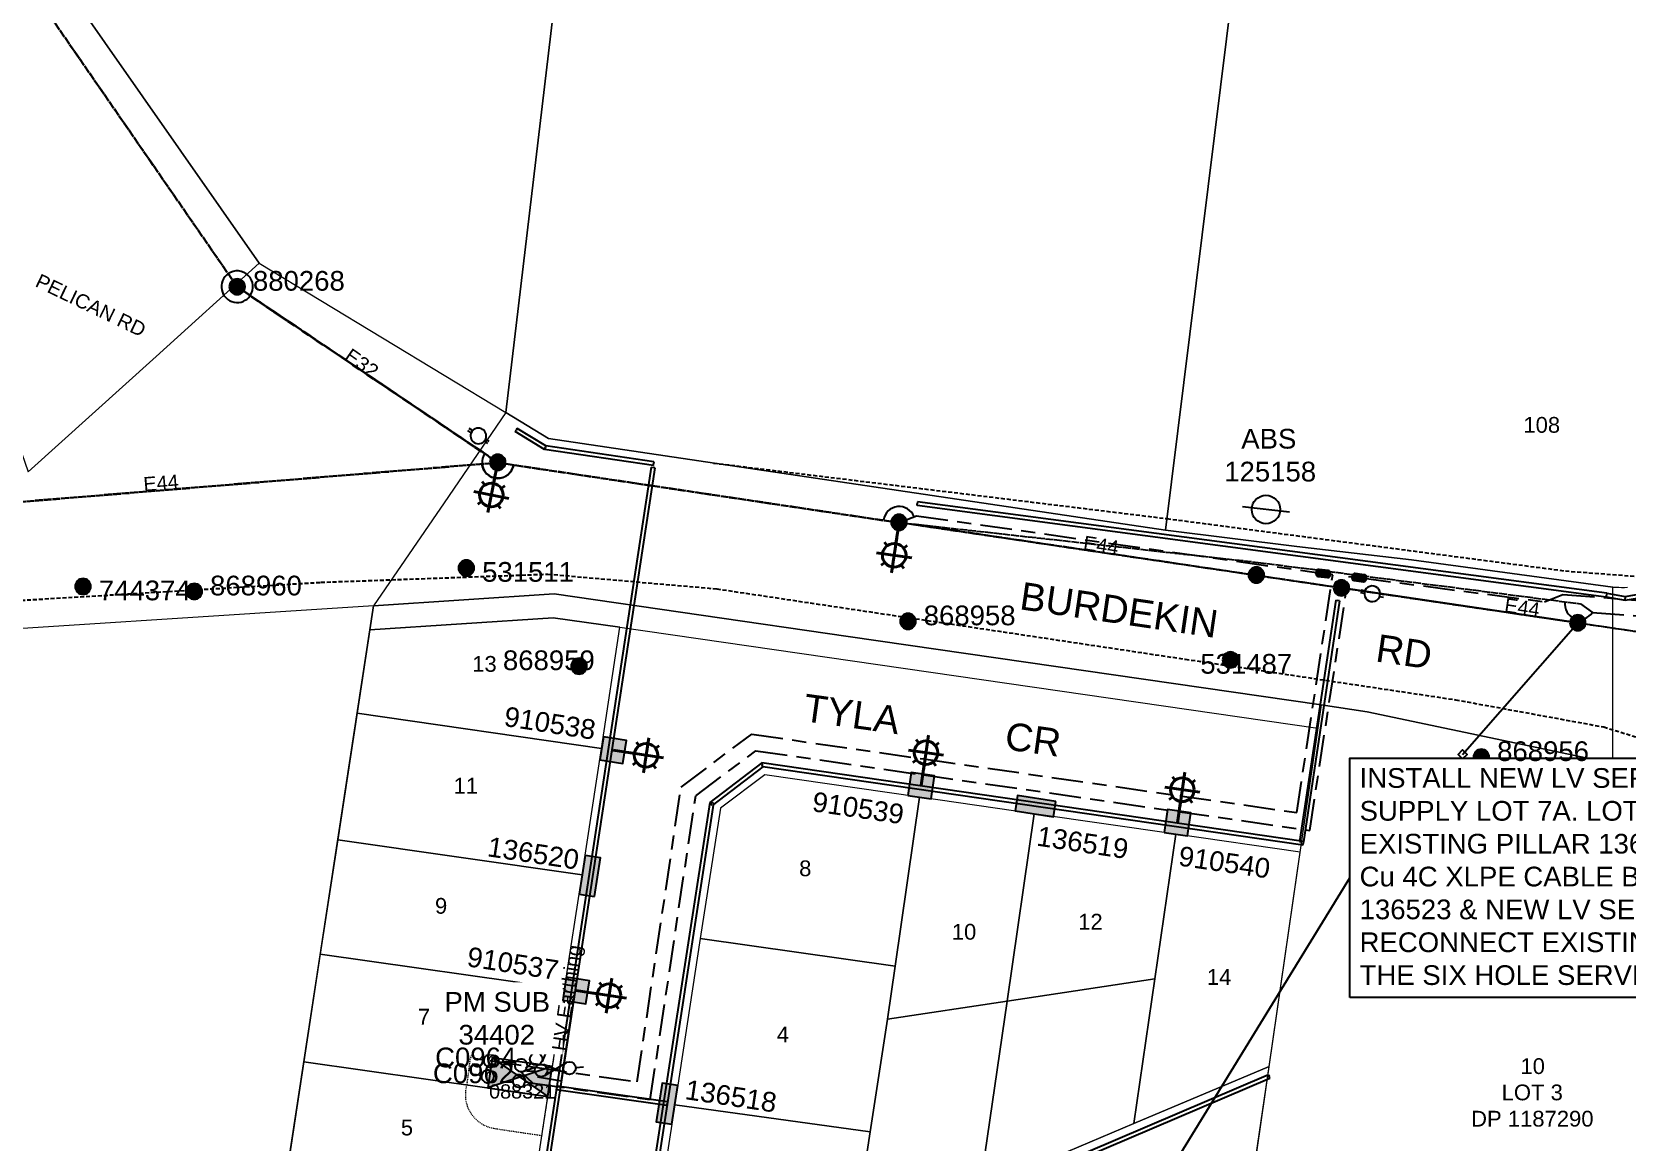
# Model space of a CAD drawing. Header units: metres. Extents: x 302094 to 304730, y 6265242 to 6268907.
# Drawn here: x 303499 to 303701.4, y 6267772.1 to 6267912.9 of the extents above; entities that cross this region are included whole.
import ezdxf
from ezdxf.enums import TextEntityAlignment as Align

# ---------------------------------------------------------------- set-up
doc = ezdxf.new("R2010")
doc.units = ezdxf.units.M
for name, pattern in [('Cable Exist OH', [1, 1, 0]), ('Cable Exist UG', [8.2, 4, -1.2, 1.8, -1.2]), ('DASHED', [0.75, 0.5, -0.25]), ('HIDDEN', [0.375, 0.25, -0.125]), ('HIDDEN2', [0.1875, 0.125, -0.0625])]:
    doc.linetypes.add(name, pattern=pattern)
doc.layers.get('0').update_dxf_attribs({"color": 6})
for name, color, linetype in [('_User Miscellaneous1', 7, 'Continuous'), ('_User Miscellaneous11', 7, 'Continuous'), ('_User Miscellaneous12', 7, 'Continuous'), ('_User_HV_Exist', 7, 'Continuous'), ('_User_SL_Exist', 7, 'Continuous'), ('Equip_HV_EXT', 7, 'Continuous'), ('Equip_LV_EXT', 7, 'Continuous'), ('Equip_SP_HV_EXT', 7, 'Continuous'), ('Equip_SP_LV_EXT', 7, 'Continuous'), ('Equip_SP_LV_MOD', 3, 'Continuous'), ('Equip_SP_SL_EXT', 7, 'Continuous'), ('Mains_HV_EXT', 1, 'Continuous'), ('Mains_LV_EXT', 5, 'Continuous'), ('Mains_SL_EXT', 3, 'Continuous'), ('Services_SP_EXT', 7, 'Continuous'), ('Sub_SP_EXT', 7, 'Continuous'), ('SupportsOH_SP_TR_HV_LV_SL_EXT', 7, 'Continuous'), ('SupportsOH_SP_TR_HV_LV_SL_MOD', 3, 'Continuous')]:
    doc.layers.add(name, color=color, linetype=linetype)
for name, color, linetype, lineweight in [('Cadastre Land Parcels_SP_EXT', 7, 'Continuous', 5), ('Cadastre Other Property_SP_EXT', 9, 'HIDDEN', 5), ('Cadastre Roads_SP_EXT', 9, 'Continuous', 5)]:
    doc.layers.add(name, color=color, linetype=linetype, lineweight=lineweight)
doc.layers.add('UNKNOWN_FEATURES', color=1, linetype='DASHED', plot=False)
doc.styles.add('COLUMN_LABEL', font='arial.ttf')
doc.styles.add('HVSW_LABEL', font='arial.ttf')
doc.styles.add('iecARIAL', font='arial.ttf', dxfattribs={"height": 2})
doc.styles.add('iecISOCP', font='isocp.shx')
doc.styles.add('POLE_LABEL', font='arial.ttf')
doc.styles.get("Standard").update_dxf_attribs({"font": 'arial.ttf'})
doc.styles.add('SWITCH_LABEL', font='arial.ttf', dxfattribs={"height": 2.5})
doc.linetypes.add('Cable 1', pattern='A,7,-3,["//",Standard,S=1.5,R=0,X=-2.1,Y=-0.7],-0.001', length=10.001)
doc.linetypes.add('Cable E UG', pattern='A,6,-0.5,["E",Standard,S=1.7,R=0,X=0.5,Y=-1],-2.9', length=9.4)
doc.dimstyles.new('Leader', dxfattribs={"dimtxt": 2.5, "dimasz": 2.5, "dimexe": 1.25, "dimexo": 0, "dimgap": -1.5, "dimtad": 0, "dimtih": 1, "dimtoh": 1, "dimdec": 1, "dimtxsty": 'iecISOCP', "dimcen": 2.5, "dimadec": 0, "dimazin": 0, "dimtfac": 1, "dimtdec": 1, "dimtmove": 0, "dimatfit": 3, "dimfxl": 1, "dimtolj": 1, "dimarcsym": 0})

# ---------------------------------------------------------------- blocks, each defined once
blk = doc.blocks.new('SUB_PADMOUNT_EXT')
for points in [[(0, 0), (-3.84, 1.92), (-3.84, -1.92)], [(0, 0), (3.84, 1.92), (3.84, -1.92)]]:
    blk.add_hatch(color=256).paths.add_polyline_path(points)
for p, q in [((3.84, 1.92), (-3.84, -1.92)), ((-3.84, 1.92), (3.84, -1.92))]:
    blk.add_line(p, q)
blk.add_lwpolyline([(-3.84, -1.92), (3.84, -1.92), (3.84, 1.92), (-3.84, 1.92)], close=True)
for tag, height, flags, p in [('ASSET_NUM', 3.5, 8, (2, 2)), ('STREET_CODE', 0.2, 9, (1.5, 0)), ('CONSTRUCTED_VOLTAGE', 0.2, 9, (1.5, -0.2)), ('OPERATING_VOLTAGE', 0.2, 9, (1.5, -0.6)), ('ORIENTATION', 0.2, 9, (1.5, -0.8)), ('OWNED_BY', 0.2, 9, (1.5, -1)), ('OPERATED_BY', 0.2, 9, (1.5, -1.2)), ('SECONDARY_VOLTAGE', 0.2, 9, (1.5, -1.6)), ('STATE', 0.2, 9, (1.5, -1.8)), ('NO_PHASES', 0.2, 9, (1.5, -0.4)), ('MAINTAINED_BY', 0.2, 9, (1.5, -1.4)), ('PARENT', 0.2, 9, (1.5, -2)), ('SUBSTATION_TYPE', 0.2, 9, (1.5, -2.2)), ('STREETNAME', 0.2, 9, (1.5, -3)), ('SUBURB', 0.2, 9, (1.5, -3.2)), ('Z', 0.2, 1, (1.5, -3.6)), ('USAGE', 0.2, 9, (1.5, -2.4)), ('LEGEND', 0.2, 9, (1.5, -2.6)), ('LOCATION', 0.2, 9, (1.5, -2.8)), ('NOTES', 0.2, 9, (1.5, -3.4))]:
    blk.add_attdef(tag, text='', height=height, dxfattribs=dict(flags=flags)).set_placement(p, align=Align.MIDDLE_LEFT)
blk = doc.blocks.new('*U70')
for p, q in [((1.48, 4.92), (1.64, 5.39)), ((1.79, 4.82), (1.95, 5.29)), ((0.85, 3.06), (0.7, 2.59)), ((1.17, 2.95), (1.01, 2.48))]:
    blk.add_line(p, q)
blk.add_lwpolyline([(1.01, 2.99, 1), (1.64, 4.88, 1)], format="xyb", close=True)
at = {"flags": 9}
for tag, p in [('ACTUAL_STATUS', (0, 0)), ('CONSTRUCTED_VOLTAGE', (0, -0.2)), ('OPERATING_VOLTAGE', (0, -0.6)), ('ORIENTATION', (0, -0.8)), ('OWNED_BY', (0, -1)), ('STATE', (0, -1.2)), ('SWITCH_TYPE', (0, -1.4)), ('NO_PHASES', (0, -0.4)), ('USAGE', (0, -1.6)), ('LEGEND', (0, -1.8)), ('NOTES', (0, -2))]:
    blk.add_attdef(tag, text='', height=0.2, dxfattribs=at).set_placement(p, align=Align.MIDDLE_LEFT)
at = {"flags": 1}
blk.add_attdef('Z', (0, 0), '', height=0.2, dxfattribs=at)
blk = doc.blocks.new('LV_OH_LINKS_OPEN_EXT')
for p, q in [((-0.17, 4.97), (-0.17, 5.46)), ((0.17, 4.97), (0.17, 5.46)), ((-0.17, 3), (-0.17, 2.5)), ((0.17, 3), (0.17, 2.5))]:
    blk.add_line(p, q)
blk.add_lwpolyline([(0, 2.99, 1), (0, 4.98, 1)], format="xyb", close=True)
at = {"flags": 9}
for tag, p in [('ACTUAL_STATUS', (0, 0)), ('CONSTRUCTED_VOLTAGE', (0, -0.2)), ('OPERATING_VOLTAGE', (0, -0.6)), ('ORIENTATION', (0, -0.8)), ('OWNED_BY', (0, -1)), ('STATE', (0, -1.2)), ('SWITCH_TYPE', (0, -1.4)), ('NO_PHASES', (0, -0.4)), ('USAGE', (0, -1.6)), ('LEGEND', (0, -1.8)), ('NOTES', (0, -2))]:
    blk.add_attdef(tag, text='', height=0.2, dxfattribs=at).set_placement(p, align=Align.MIDDLE_LEFT)
at = {"flags": 1}
blk.add_attdef('Z', (0, 0), '', height=0.2, dxfattribs=at)
blk = doc.blocks.new('SL_LANTERN_EXT')
at = {"lineweight": 40}
for p, q in [((0, 1.97), (0, 6.47)), ((-2.25, 4.22), (2.25, 4.22)), ((-1.46, 5.68), (-1.06, 5.28)), ((1.46, 5.68), (1.06, 5.28)), ((-1.46, 2.76), (-1.06, 3.16)), ((0, 0), (0, 2.72)), ((1.46, 2.76), (1.06, 3.16))]:
    blk.add_line(p, q, dxfattribs=at)
blk.add_circle((0, 4.22), 1.5, dxfattribs=at)
at = {"style": 'iecARIAL', "flags": 8}
blk.add_attdef('ASSET_NUM', (1.5, 1.5), '', height=2.5, dxfattribs=at)
for tag, p, height, flags in [('OPERATING_VOLTAGE', (0.98, -1.65), 0.2, 9), ('ORIENTATION', (0.98, -1.85), 0.2, 9), ('OWNED_BY', (0.98, -2.05), 0.2, 9), ('CONSTRUCTED_VOLTAGE', (0.98, -0.65), 0.2, 9), ('CONTROL_TYPE', (0.98, -0.85), 0.2, 9), ('LANTERN_PURPOSE', (0.98, -1.05), 0.2, 9), ('LANTERN_TYPE', (0.98, -1.25), 0.2, 9), ('NO_PHASES', (0.98, -1.45), 0.2, 9), ('LNUMBER', (2.18, -3.25), 2.5, 8), ('STATE', (0.98, -2.25), 0.2, 9), ('USAGE', (0.98, -2.45), 0.2, 9), ('CEXIST', (0.98, -2.65), 0.2, 9), ('CNEW', (0.98, -2.85), 0.2, 9), ('CNUMBER', (0.98, -3.05), 0.2, 9), ('CREMOVE', (0.98, -3.25), 0.2, 9), ('CREPLACE', (0.98, -3.45), 0.2, 9), ('LKINGHEIGHT', (0.98, -3.65), 0.2, 9), ('LBRACKET', (0.98, -3.85), 0.2, 9), ('LBRACKETVOCAB', (0.98, -4.05), 0.2, 9), ('LCATEGORY', (0.98, -4.25), 0.2, 9), ('LCHARGE1', (0.98, -4.45), 0.2, 9), ('LCHARGE1PERCENT', (0.98, -4.65), 0.2, 9), ('LCHARGE2', (0.98, -4.85), 0.2, 9), ('LCHARGE2PERCENT', (0.98, -5.05), 0.2, 9), ('LCHARGE3', (0.98, -5.25), 0.2, 9), ('LCHARGE3PERCENT', (0.98, -5.45), 0.2, 9), ('LEXIST', (0.98, -5.65), 0.2, 9), ('LLAMP', (0.98, -5.85), 0.2, 9), ('LLAMPVOCAB', (0.98, -6.05), 0.2, 9), ('LMAST', (0.98, -6.25), 0.2, 9), ('LMASTVOCAB', (0.98, -6.45), 0.2, 9), ('LNEW', (0.98, -6.65), 0.2, 9), ('LANTNUMBER', (0.98, -6.85), 0.2, 9), ('LOUTREACH', (0.98, -7.25), 0.2, 9), ('LOUTREACHVOCAB', (0.98, -7.45), 0.2, 9), ('LRATECODE', (0.98, -7.65), 0.2, 9), ('LREMOVE', (0.98, -7.85), 0.2, 9), ('LREPLACE', (0.98, -8.05), 0.2, 9), ('LTYPE', (0.98, -8.25), 0.2, 9), ('STREETNAME', (0.98, -9.25), 0.2, 9), ('SUBURB', (0.98, -9.45), 0.2, 1), ('LTYPEVOCAB', (0.98, -8.45), 0.2, 9), ('LEGEND', (0.98, -8.65), 0.2, 9), ('LOCATION', (0.98, -8.85), 0.2, 9), ('NOTES', (0.98, -9.05), 0.2, 9)]:
    blk.add_attdef(tag, p, '', height=height, dxfattribs=dict(flags=flags))
blk = doc.blocks.new('CCP_EXT')
at = {"flags": 9}
for tag, p in [('STATE', (0, -1.8)), ('NOTES', (0, -2))]:
    blk.add_attdef(tag, text='', height=0.2, dxfattribs=at).set_placement(p, align=Align.MIDDLE_LEFT)
blk.add_wipeout([(0, 0.57), (0.57, 0), (0, -0.57), (-0.57, 0)])
blk.add_lwpolyline([(-0.57, 0), (0, 0.57), (0.57, 0), (0, -0.57), (-0.57, 0)])
at = {"flags": 1}
blk.add_attdef('Z', (0, 0), '', height=0.2, dxfattribs=at)
at = {"flags": 9}
for tag, p in [('CCP_TYPE', (0, 0)), ('CONSTRUCTED_VOLTAGE', (0, -0.2)), ('OPERATING_VOLTAGE', (0, -0.6)), ('ORIENTATION', (0, -0.8)), ('OWNED_BY', (0, -1)), ('NO_PHASES', (0, -0.4)), ('USAGE', (0, -1.2)), ('LEGEND', (0, -1.4)), ('LIFE_SUPPORT', (0, -1.6))]:
    blk.add_attdef(tag, text='', height=0.2, dxfattribs=at).set_placement(p, align=Align.MIDDLE_LEFT)
blk = doc.blocks.new('POLE_EXT')
blk.add_hatch(color=256).paths.add_polyline_path([(-1, 0, 1), (1, 0, 1)])
blk.add_lwpolyline([(-1, 0, 1), (1, 0, 1)], format="xyb", close=True)
for tag, height, flags, p in [('pNumber', 2.5, 8, (-17.84, 2.07)), ('OWNED_BY', 0.2, 9, (1.35, -0.4)), ('SPECIAL_USE', 0.2, 9, (1.35, -0.8)), ('STATE', 0.2, 9, (1.35, -1)), ('cLV', 0.2, 9, (1.35, -1.4)), ('hDepth', 0.2, 9, (1.35, -1.6)), ('hDia', 0.2, 9, (1.35, -1.8)), ('cHV', 0.2, 9, (1.35, -2)), ('PARENT', 0.2, 9, (1.35, -0.6)), ('USAGE', 0.2, 9, (1.35, -1.2)), ('cLinedev', 0.2, 9, (1.35, -3.4)), ('pExisting', 0.2, 9, (1.35, -3.8)), ('LBRACKET', 0.2, 9, (1.35, -2.2)), ('LExisting', 0.2, 9, (1.35, -2.4)), ('LANTNUMBER', 0.2, 9, (1.35, -2.6)), ('LOther', 0.2, 9, (1.35, -2.8)), ('LRemove', 0.2, 9, (1.35, -3)), ('LEGEND', 0.2, 9, (1.35, -3.2)), ('LOCATION', 0.2, 9, (1.35, -3.6)), ('PFNUMBER', 0.2, 9, (1.35, -4)), ('pFooting', 0.2, 9, (1.35, -4.4)), ('pNew', 0.2, 9, (1.35, -4.6)), ('pRelocate', 0.2, 9, (1.35, -5)), ('pRemove', 0.2, 9, (1.35, -5.2)), ('pReplace', 0.2, 9, (1.35, -5.4)), ('pStay', 0.2, 9, (1.35, -5.6)), ('pType', 0.2, 9, (1.35, -5.8)), ('cspan', 0.2, 9, (1.35, -6)), ('NEWPFNUMBER', 0.2, 9, (1.35, -4.2)), ('STREETNAME', 0.2, 9, (1.35, -6.2)), ('SUBURB', 0.2, 9, (1.35, -6.4)), ('OPERATED_BY', 0.2, 9, (1.36, -7.01)), ('NOTES', 0.2, 9, (1.35, -6.6)), ('MAINTAINED_BY', 0.2, 9, (1.36, -6.81))]:
    blk.add_attdef(tag, text='', height=height, dxfattribs=dict(flags=flags)).set_placement(p, align=Align.MIDDLE_LEFT)
at = {"style": 'POLE_LABEL'}
for tag, height, flags, p in [('ASSET_NUM', 2.5, 8, (2, 2)), ('STRUCTURE_PLANT_NUMBER', 0.2, 9, (1.35, 0.03)), ('STREET_CODE', 0.2, 9, (1.35, -0.2))]:
    blk.add_attdef(tag, text='', height=height, dxfattribs=dict(at, flags=flags)).set_placement(p, align=Align.MIDDLE_LEFT)
at = {"flags": 1}
blk.add_attdef('Z', (1.35, -7.33), '', height=0.2, dxfattribs=at)
blk = doc.blocks.new('HV_STJ_EXT')
h = blk.add_hatch(color=256)
edge = h.paths.add_edge_path()
edge.add_ellipse((-0.59, 0.13), major_axis=(0.226, 0.226), ratio=1, start_angle=45, end_angle=135)
edge.add_line((-0.91, 0.13), (-0.91, -0.13))
edge.add_ellipse((-0.59, -0.13), major_axis=(0.226, 0.226), ratio=1, start_angle=135, end_angle=225)
edge.add_line((-0.59, -0.45), (0.59, -0.45))
edge.add_ellipse((0.59, -0.13), major_axis=(-0.226, 0.226), ratio=1, start_angle=135, end_angle=225)
edge.add_line((0.91, -0.13), (0.91, 0.13))
edge.add_ellipse((0.59, 0.13), major_axis=(-0.226, 0.226), ratio=1, start_angle=225, end_angle=315)
edge.add_line((0.59, 0.45), (-0.59, 0.45))
blk.add_lwpolyline([(-0.91, 0.13), (-0.91, -0.13, 0.414214), (-0.59, -0.45), (0.59, -0.45, 0.414214), (0.91, -0.13), (0.91, 0.13, 0.414214), (0.59, 0.45), (-0.59, 0.45, 0.414214)], format="xyb", close=True)
for tag, flags, p in [('ORIENTATION', 9, (1.5, 0)), ('Z', 1, (1.5, -0.8)), ('USAGE', 9, (1.5, -0.2)), ('LEGEND', 9, (1.5, -0.4)), ('NOTES', 9, (1.5, -0.6))]:
    blk.add_attdef(tag, text='', height=0.2, dxfattribs=dict(flags=flags)).set_placement(p, align=Align.MIDDLE_LEFT)
blk = doc.blocks.new('LV_UG_DFUSE_CLOSED_EXT')
for points in [[(1, 0), (0, 0)], [(5.04, 0.73), (2.16, -0.72)], [(5.05, -0.71), (2.16, 0.72)], [(6.2, 0.01), (7.2, 0.01)]]:
    blk.add_lwpolyline(points)
for centre in [(1.8, 0), (5.4, 0.01)]:
    blk.add_circle(centre, 0.8)
at = {"flags": 9}
for tag, p in [('ACTUAL_STATUS', (0, 0)), ('CONSTRUCTED_VOLTAGE', (0, -0.2)), ('OPERATING_VOLTAGE', (0, -0.6)), ('ORIENTATION', (0, -0.8)), ('STATE', (0, -1)), ('SWITCH_TYPE', (0, -1.2)), ('NO_PHASES', (0, -0.4)), ('USAGE', (0, -1.4)), ('NOTES', (0, -1.6))]:
    blk.add_attdef(tag, text='', height=0.2, dxfattribs=at).set_placement(p, align=Align.MIDDLE_LEFT)
at = {"flags": 1}
blk.add_attdef('Z', (0, 0), '', height=0.2, dxfattribs=at)
blk = doc.blocks.new('*U69')
blk.add_line((-3.23, -6.77), (2.77, -6.77))
blk.add_circle((-0.23, -6.77), 1.8)
at = {"style": 'HVSW_LABEL'}
for tag, height, flags, p in [('ASSET_NUM', 3.5, 8, (2, 2)), ('STREET_CODE', 0.2, 9, (0, -0.2))]:
    blk.add_attdef(tag, text='', height=height, dxfattribs=dict(at, flags=flags)).set_placement(p, align=Align.MIDDLE_LEFT)
at = {"flags": 1}
blk.add_attdef('Z', (0, 0), '', height=0.2, dxfattribs=at)
at = {"flags": 9}
for tag, p in [('ACTUAL_STATUS', (0, -0.4)), ('CONSTRUCTED_VOLTAGE', (0, -0.6)), ('OPERATING_VOLTAGE', (0, -1)), ('ORIENTATION', (0, -1.2)), ('OWNED_BY', (0, -1.4)), ('STATE', (0, -1.6)), ('SWITCH_TYPE', (0, -1.8)), ('NO_PHASES', (0, -0.8)), ('USAGE', (0, -2)), ('STREETNAME', (0, -2.6)), ('SUBURB', (0, -2.8)), ('LEGEND', (0, -2.2)), ('LOCATION', (0, -2.4)), ('NOTES', (0, -3))]:
    blk.add_attdef(tag, text='', height=0.2, dxfattribs=at).set_placement(p, align=Align.MIDDLE_LEFT)
blk = doc.blocks.new('SWG_HOLEC_SU_EXT')
blk.add_line((1.8, -2), (5.8, -2))
for points in [[(1, 0), (0, 0)], [(6.6, 0), (7.6, 0)]]:
    blk.add_lwpolyline(points)
for points in [[(1.8, -0.8, 1), (1.8, 0.8, 1)], [(5.8, -0.8, 1), (5.8, 0.8, 1)]]:
    blk.add_lwpolyline(points, format="xyb", close=True)
at = {"style": 'SWITCH_LABEL', "flags": 8}
blk.add_attdef('ASSET_NUM', text='', height=2.5, rotation=179.9544, dxfattribs=at).set_placement((-2.4, 0), align=Align.MIDDLE_LEFT)
at = {"flags": 1}
blk.add_attdef('Z', (0, 0), '', height=0.2, dxfattribs=at)
at = {"flags": 9}
for tag, p in [('ACTUAL_STATUS', (0, -0.4)), ('CONSTRUCTED_VOLTAGE', (0, -0.6)), ('OPERATING_VOLTAGE', (0, -1)), ('ORIENTATION', (0, -1.2)), ('OWNED_BY', (0, -1.4)), ('STATE', (0, -1.8)), ('SWITCH_TYPE', (0, -2)), ('NO_PHASES', (0, -0.8)), ('PARENT', (0, -1.6)), ('STREETNAME', (0, -2.6)), ('SUBURB', (0, -2.8)), ('USAGE', (0, -2.2)), ('LOCATION', (0, -2.4)), ('NOTES', (0, -3))]:
    blk.add_attdef(tag, text='', height=0.2, dxfattribs=at).set_placement(p, align=Align.MIDDLE_LEFT)
at = {"style": 'SWITCH_LABEL', "flags": 9}
blk.add_attdef('STREET_CODE', text='', height=0.2, dxfattribs=at).set_placement((0, -0.2), align=Align.MIDDLE_LEFT)
blk = doc.blocks.new('*U68')
blk.add_hatch(color=256).paths.add_polyline_path([(-2.75, 1.4), (-2.42, -0.55), (2.46, 0.27), (2.13, 2.22)])
blk.add_lwpolyline([(-2.42, -0.55), (2.46, 0.27), (2.13, 2.22), (-2.75, 1.4)], close=True)
at = {"style": 'iecARIAL', "flags": 8}
blk.add_attdef('ASSET_NUM', (1.5, 3.5), '', height=2.5, dxfattribs=at)
for tag, p, flags in [('OWNED_BY', (0, -0.2), 9), ('STATE', (0, -0.4), 9), ('SUPPORT_TYPE', (0, -0.6), 9), ('STREETNAME', (0, -1.8), 9), ('SUBURB', (0, -2), 1), ('USAGE', (0, -0.8), 9), ('LEGEND', (0, -1), 9), ('LOCATION', (0, -1.2), 9), ('NOTES', (0, -1.4), 9), ('PARENT', (0, -1.6), 9)]:
    blk.add_attdef(tag, p, '', height=0.2, dxfattribs=dict(flags=flags))
blk = doc.blocks.new('COLUMN_EXT')
blk.add_hatch(color=256).paths.add_polyline_path([(-1.49, 1.48), (-1.49, -1.49), (1.48, -1.49), (1.48, 1.48)])
blk.add_lwpolyline([(-1.49, -1.49), (1.48, -1.49), (1.48, 1.48), (-1.49, 1.48)], close=True)
for tag, height, style, flags, p in [('ASSET_NUM', 2.5, 'COLUMN_LABEL', 8, (2, 2)), ('STRUCTURE_PLANT_NUMBER', 0.2, 'POLE_LABEL', 9, (1.81, 0.03)), ('STREET_CODE', 0.2, 'COLUMN_LABEL', 9, (1.81, -0.2))]:
    blk.add_attdef(tag, text='', height=height, dxfattribs=dict(style=style, flags=flags)).set_placement(p, align=Align.MIDDLE_LEFT)
at = {"flags": 9}
for tag, p in [('COLUMN_TYPE', (1.81, -0.4)), ('OWNED_BY', (1.81, -0.6)), ('STATE', (1.81, -0.8)), ('USAGE', (1.81, -1)), ('STREETNAME', (1.81, -1.6)), ('SUBURB', (1.81, -1.8)), ('LEGEND', (1.81, -1.2)), ('LOCATION', (1.81, -1.4)), ('NOTES', (1.81, -2))]:
    blk.add_attdef(tag, text='', height=0.2, dxfattribs=at).set_placement(p, align=Align.MIDDLE_LEFT)
at = {"flags": 1}
blk.add_attdef('Z', (1.81, -2.35), '', height=0.2, dxfattribs=at)

msp = doc.modelspace()

# ---------------------------------------------------------------- linework, layer by layer
at = {"layer": '_User Miscellaneous12'}
for p, q in [((303560.33, 6267862.24), (303560.45, 6267862.44)), ((303564.06, 6267859.97), (303560.33, 6267862.24)), ((303560.58, 6267862.65), (303560.45, 6267862.44)), ((303564.23, 6267860.43), (303560.58, 6267862.65)), ((303564.06, 6267859.97), (303564.14, 6267860.2)), ((303577.85, 6267857.93), (303564.06, 6267859.97)), ((303564.23, 6267860.43), (303564.14, 6267860.2)), ((303577.92, 6267858.41), (303564.23, 6267860.43)), ((303577.57, 6267857.73), (303560.51, 6267745.85)), ((303578.05, 6267857.66), (303560.96, 6267745.66)), ((303577.57, 6267857.73), (303577.81, 6267857.69)), ((303578.05, 6267857.66), (303577.81, 6267857.69)), ((303577.85, 6267857.93), (303577.88, 6267858.17)), ((303577.92, 6267858.41), (303577.88, 6267858.17)), ((303611.29, 6267852.87), (303611.32, 6267853.1)), ((303698.7, 6267841.26), (303611.29, 6267852.87)), ((303611.36, 6267853.34), (303611.32, 6267853.1)), ((303698.77, 6267841.74), (303611.36, 6267853.34)), ((303664.42, 6267840.86), (303659.82, 6267810.27)), ((303664.89, 6267840.79), (303660.3, 6267810.2)), ((303664.42, 6267840.86), (303664.66, 6267840.82)), ((303664.89, 6267840.79), (303664.66, 6267840.82)), ((303698.69, 6267841.27), (303698.74, 6267841.5)), ((303698.69, 6267841.27), (303701.1, 6267840.85)), ((303698.7, 6267841.26), (303698.74, 6267841.5)), ((303698.77, 6267841.74), (303698.74, 6267841.5)), ((303698.78, 6267841.74), (303698.74, 6267841.5)), ((303698.78, 6267841.74), (303701.1, 6267841.34)), ((303701.1, 6267841.34), (303704.8, 6267841.96)), ((303701.1, 6267840.85), (303704.88, 6267841.49)), ((303701.1, 6267841.34), (303701.1, 6267841.09)), ((303701.1, 6267840.85), (303701.1, 6267841.09)), ((303591.6, 6267820.21), (303585, 6267815.19)), ((303591.73, 6267819.71), (303585.29, 6267814.81)), ((303660.3, 6267810.24), (303591.6, 6267820.21)), ((303591.6, 6267820.21), (303591.66, 6267819.96)), ((303591.73, 6267819.71), (303591.66, 6267819.96)), ((303660.23, 6267809.77), (303591.73, 6267819.71)), ((303585.01, 6267815.2), (303575.39, 6267752.79)), ((303585.48, 6267815.13), (303575.91, 6267752.99)), ((303585, 6267815.19), (303585.15, 6267815)), ((303585.01, 6267815.2), (303585.24, 6267815.17)), ((303585.29, 6267814.81), (303585.15, 6267815)), ((303585.48, 6267815.13), (303585.24, 6267815.17)), ((303659.82, 6267810.27), (303660.06, 6267810.24)), ((303660.3, 6267810.2), (303660.06, 6267810.24)), ((303660.3, 6267810.24), (303660.27, 6267810)), ((303660.23, 6267809.77), (303660.27, 6267810)), ((303655.86, 6267780.65), (303617.4, 6267764.26)), ((303656.05, 6267780.21), (303617.59, 6267763.82)), ((303655.86, 6267780.65), (303655.96, 6267780.43)), ((303656.05, 6267780.21), (303655.96, 6267780.43)), ((303565.56, 6267778.74), (303565.59, 6267778.98)), ((303579.57, 6267776.75), (303565.56, 6267778.74)), ((303565.63, 6267779.22), (303565.59, 6267778.98)), ((303579.64, 6267777.23), (303565.63, 6267779.22)), ((303579.57, 6267776.75), (303579.61, 6267776.99)), ((303579.64, 6267777.23), (303579.61, 6267776.99))]:
    msp.add_line(p, q, dxfattribs=at)
at = {"layer": '_User_HV_Exist', "linetype": 'Cable Exist OH'}
for points in [[(303525.06, 6267880.57), (303558.11, 6267858.3)], [(303480.79, 6267851.94), (303558.11, 6267858.3)], [(303558.11, 6267858.3), (303609.01, 6267850.68)]]:
    msp.add_lwpolyline(points, dxfattribs=at)
at = {"layer": '_User_SL_Exist', "linetype": 'Cable Exist OH'}
msp.add_lwpolyline([(303609.1, 6267850.76), (303695.1, 6267838)], dxfattribs=at)
at = {"layer": 'Cadastre Land Parcels_SP_EXT', "linetype": 'Continuous'}
for points in [[(303587.67, 6268105.09), (303444.99, 6268124.75), (303477.75, 6267978.07), (303493.46, 6267932.75), (303527.85, 6267883.6), (303559.14, 6267864.65), (303587.67, 6268105.09)], [(303673.05, 6268093.28), (303587.67, 6268105.09), (303559.14, 6267864.65), (303564.56, 6267861.35), (303642.81, 6267849.76), (303673.05, 6268093.28)], [(303565.26, 6267841.67), (303542.35, 6267840.16), (303541.88, 6267837.09), (303565.13, 6267838.63), (303573.6, 6267837.44), (303662.14, 6267824.62), (303662.57, 6267827.58), (303602.56, 6267836.24), (303565.26, 6267841.67)], [(303469.43, 6267657.76), (303486.78, 6267664.21), (303504.14, 6267670.67), (303517.21, 6267675.53), (303542.35, 6267840.16), (303480.79, 6267836.19), (303453.28, 6267651.75), (303469.43, 6267657.76)], [(303573.6, 6267837.44), (303565.13, 6267838.63), (303541.88, 6267837.09), (303540.26, 6267826.51), (303571.28, 6267822.06), (303573.6, 6267837.44)], [(303571.28, 6267822.06), (303540.26, 6267826.51), (303537.81, 6267810.46), (303568.81, 6267806.03), (303571.28, 6267822.06)], [(303611.61, 6267815.87), (303591.98, 6267818.7), (303586.35, 6267814.5), (303583.8, 6267797.93), (303608.51, 6267794.43), (303611.61, 6267815.87)], [(303622.73, 6267790.01), (303626.16, 6267813.76), (303611.61, 6267815.87), (303608.51, 6267794.43), (303607.54, 6267787.72), (303622.73, 6267790.01)], [(303641.46, 6267792.83), (303644.11, 6267811.17), (303626.16, 6267813.76), (303622.73, 6267790.01), (303641.46, 6267792.83)], [(303568.81, 6267806.03), (303537.81, 6267810.46), (303535.6, 6267795.98), (303566.58, 6267791.57), (303568.81, 6267806.03)], [(303655.94, 6267781.73), (303659.87, 6267808.89), (303644.11, 6267811.17), (303641.46, 6267792.83), (303638.81, 6267774.5), (303655.94, 6267781.73)], [(303566.58, 6267791.57), (303535.6, 6267795.98), (303533.51, 6267782.31), (303564.48, 6267777.92), (303566.58, 6267791.57)], [(303607.54, 6267787.72), (303608.51, 6267794.43), (303583.8, 6267797.93), (303580.56, 6267776.86), (303605.35, 6267773.41), (303607.54, 6267787.72)], [(303638.81, 6267774.5), (303641.46, 6267792.83), (303622.73, 6267790.01), (303619.25, 6267766.21), (303638.81, 6267774.5)], [(303619.25, 6267766.21), (303622.73, 6267790.01), (303607.54, 6267787.72), (303605.35, 6267773.41), (303603.18, 6267759.28), (303619.25, 6267766.21)], [(303564.48, 6267777.92), (303533.51, 6267782.31), (303531.3, 6267767.84), (303562.25, 6267763.46), (303564.48, 6267777.92)], [(303603.18, 6267759.28), (303605.35, 6267773.41), (303580.56, 6267776.86), (303576.95, 6267753.41), (303581.49, 6267749.93), (303603.18, 6267759.28)]]:
    msp.add_lwpolyline(points, close=True, dxfattribs=at)
for points in [[(303757.36, 6268081.61), (303673.05, 6268093.28), (303642.81, 6267849.76), (303659.48, 6267847.67), (303674.01, 6267845.96), (303699.55, 6267842.53), (303699.92, 6267842.51), (303700.29, 6267842.5), (303700.66, 6267842.49), (303701.02, 6267842.49), (303701.39, 6267842.5)], [(303701.39, 6267819.69), (303700.93, 6267819.82), (303700.46, 6267819.93), (303700, 6267820.04), (303699.53, 6267820.13), (303668.4, 6267826.72), (303662.57, 6267827.58), (303648.78, 6267732.26), (303660.99, 6267737.47), (303660.99, 6267737.47), (303682.18, 6267746.5), (303714.53, 6267760.26)]]:
    msp.add_lwpolyline(points, dxfattribs=at)
at = {"layer": 'Cadastre Other Property_SP_EXT', "linetype": 'HIDDEN2'}
msp.add_lwpolyline([(303563.71, 6267772.96), (303565.66, 6267785.6), (303559.95, 6267786.35), (303559.95, 6267786.35, 0.345732), (303554.58, 6267782.62), (303554.58, 6267782.62), (303554.18, 6267779.38), (303554.18, 6267779.38, 0.444417), (303557.56, 6267773.87), (303557.56, 6267773.87), (303563.71, 6267772.96)], format="xyb", close=True, dxfattribs=at)
at = {"layer": 'Cadastre Roads_SP_EXT', "linetype": 'Continuous'}
msp.add_lwpolyline([(303412.73, 6268184.45), (303424.72, 6268128.89), (303458.6, 6267972.57), (303498.55, 6267857.15), (303514.77, 6267871.79), (303514.77, 6267871.79), (303527.85, 6267883.6), (303493.46, 6267932.75), (303477.75, 6267978.07), (303444.99, 6268124.75), (303431.3, 6268186.07)], dxfattribs=at)
msp.add_lwpolyline([(303590.94, 6267736.61), (303603.04, 6267741.83), (303620.27, 6267749.26), (303637.4, 6267756.6), (303653.27, 6267763.31), (303655.94, 6267781.73), (303638.81, 6267774.5), (303619.25, 6267766.21), (303603.18, 6267759.28), (303581.49, 6267749.93), (303586.24, 6267734.58), (303590.94, 6267736.61)], close=True, dxfattribs=at)
at = {"layer": 'Mains_HV_EXT', "linetype": 'Cable Exist OH'}
for points in [[(303489.42, 6267932.17), (303525.06, 6267880.62)], [(303525.06, 6267880.62), (303558.11, 6267858.35)], [(303480.8, 6267852), (303558.11, 6267858.35)], [(303558.11, 6267858.35), (303609.01, 6267850.73)], [(303609.01, 6267850.73), (303654.57, 6267845.66)], [(303654.57, 6267845.66), (303695.46, 6267840.41)]]:
    msp.add_lwpolyline(points, dxfattribs=at)
at = {"layer": 'Mains_HV_EXT', "linetype": 'Continuous'}
for points in [[(303526.72, 6267879.5, 0.829388), (303523.92, 6267882.27)], [(303556.45, 6267859.47, 0.171573), (303556.12, 6267858.18)], [(303556.05, 6267858.19, 0.847014), (303560.19, 6267858.04)], [(303610.92, 6267851.45, 0.771174), (303607.05, 6267851.03)], [(303693.48, 6267840.66, 0.813668), (303696.96, 6267839.3)]]:
    msp.add_lwpolyline(points, format="xyb", dxfattribs=at)
at = {"layer": 'Mains_HV_EXT', "linetype": 'Cable Exist UG'}
for points in [[(303609.01, 6267850.73), (303611.22, 6267851.57), (303611.22, 6267851.57), (303662.81, 6267844.24)], [(303667.38, 6267843.72), (303690.89, 6267840.67), (303693.22, 6267841.59), (303702.99, 6267840.84), (303708.62, 6267842.56), (303712.66, 6267844.53), (303717.53, 6267847.68), (303722.11, 6267849.14), (303726.09, 6267849.48), (303729.81, 6267848.99), (303733.56, 6267847.37), (303742.11, 6267841.87), (303750.47, 6267837.64), (303759.96, 6267834.41), (303769.31, 6267830.99), (303786.23, 6267825.6), (303794.8, 6267824.36)], [(303695.46, 6267840.41), (303696.96, 6267839.3), (303703.22, 6267838.82), (303709.35, 6267840.7), (303713.64, 6267842.79), (303718.39, 6267845.86), (303722.51, 6267847.17), (303726.05, 6267847.47), (303729.27, 6267847.04), (303732.62, 6267845.6), (303741.12, 6267840.13), (303749.69, 6267835.79), (303759.29, 6267832.52), (303768.66, 6267829.09), (303785.77, 6267823.65), (303788.96, 6267823.12), (303849.67, 6267815.28), (303849.67, 6267815.28), (303858.84, 6267813.91)], [(303561.07, 6267780.99), (303562.86, 6267781.61), (303575.79, 6267779.77), (303575.79, 6267779.77), (303581.37, 6267817.16), (303590.32, 6267823.87), (303612.15, 6267820.72), (303659.46, 6267813.92), (303664.03, 6267844.09), (303664.03, 6267844.09), (303662.81, 6267844.24)], [(303561.07, 6267780.99), (303562.58, 6267779.6), (303577.46, 6267777.51), (303577.46, 6267777.51), (303583.22, 6267816.05), (303590.86, 6267821.77), (303611.86, 6267818.74), (303661.11, 6267811.66), (303666.02, 6267843.86), (303666.02, 6267843.86), (303667.38, 6267843.72)]]:
    msp.add_lwpolyline(points, dxfattribs=at)
at = {"layer": 'Mains_HV_EXT', "linetype": 'Cable E UG'}
for points in [[(303566.74, 6267783.59), (303567.45, 6267788.34)], [(303563.17, 6267780.39), (303566.19, 6267779.89), (303566.19, 6267779.89), (303566.74, 6267783.59)]]:
    msp.add_lwpolyline(points, dxfattribs=at)
at = {"layer": 'Mains_LV_EXT', "linetype": 'Cable Exist OH'}
for points in [[(303525.06, 6267880.62), (303489.52, 6267932.03)], [(303525.06, 6267880.62), (303558.11, 6267858.35)], [(303480.8, 6267852), (303558.11, 6267858.35)], [(303558.11, 6267858.35), (303609.01, 6267850.73), (303665.12, 6267842.42)], [(303665.18, 6267842.44), (303720.02, 6267834.3)]]:
    msp.add_lwpolyline(points, dxfattribs=at)
at = {"layer": 'Mains_LV_EXT', "linetype": 'Continuous'}
for points in [[(303523.92, 6267882.27, 1.206605), (303526.72, 6267879.5)], [(303556.12, 6267858.22, 0.922618), (303560.09, 6267858.06)]]:
    msp.add_lwpolyline(points, format="xyb", dxfattribs=at)
at = {"layer": 'Mains_SL_EXT', "linetype": 'Cable Exist OH'}
for points in [[(303525.06, 6267880.62), (303489.42, 6267932.17)], [(303558.11, 6267858.35), (303525.06, 6267880.62)], [(303433.35, 6267848.91), (303480.8, 6267852), (303558.11, 6267858.35)], [(303558.11, 6267858.35), (303609.01, 6267850.73)], [(303609.07, 6267850.77), (303665.12, 6267842.42), (303719.94, 6267834.34), (303720.05, 6267834.33)]]:
    msp.add_lwpolyline(points, dxfattribs=at)
at = {"layer": 'UNKNOWN_FEATURES'}
msp.add_lwpolyline([(303585.46, 6267858.26), (303642.99, 6267851.21), (303693.53, 6267844.57), (303702.66, 6267843.88), (303707.51, 6267845.36), (303711.18, 6267847.15), (303716.24, 6267850.42), (303721.52, 6267852.1), (303726.17, 6267852.5), (303730.62, 6267851.91), (303734.98, 6267850.02), (303743.61, 6267844.47), (303751.64, 6267840.41), (303760.96, 6267837.23), (303770.28, 6267833.83), (303787.14, 6267828.46)], dxfattribs=at)

# ---------------------------------------------------------------- block references
at = {"layer": '_User Miscellaneous11'}
ref = msp.add_blockref('COLUMN_EXT', (303572.75, 6267821.83), dxfattribs=dict(at, rotation=261.2383668065945))
ref.add_attrib('ASSET_NUM', '910538', dxfattribs={"layer": '0', "height": 2.5, "rotation": 351.2384, "style": 'COLUMN_LABEL'}).set_placement((303570.69, 6267825.62), align=Align.TOP_RIGHT)
for p, rotation in [((303572.75, 6267821.83), 261.2391716009444), ((303611.82, 6267817.34), 351.7751992349557), ((303644.33, 6267812.64), 351.7751992349557), ((303568.05, 6267791.35), 261.2391716009444)]:
    msp.add_blockref('SL_LANTERN_EXT', p, dxfattribs=dict(at, rotation=rotation))
ref = msp.add_blockref('COLUMN_EXT', (303611.82, 6267817.34), dxfattribs=dict(at, rotation=351.7743944406058))
ref.add_attrib('ASSET_NUM', '910539', dxfattribs={"layer": '0', "height": 2.5, "rotation": 351.7744, "style": 'COLUMN_LABEL'}).set_placement((303598.24, 6267816.58), align=Align.TOP_LEFT)
ref = msp.add_blockref('*U68', (303626.44, 6267815.58), dxfattribs=dict(at, rotation=161.644992355521))
ref.add_attrib('ASSET_NUM', '136519', dxfattribs={"layer": '0', "height": 2.5, "rotation": 351.4971, "style": 'iecARIAL'}).set_placement((303638.07, 6267809.26), align=Align.MIDDLE_RIGHT)
ref = msp.add_blockref('COLUMN_EXT', (303644.33, 6267812.64), dxfattribs=dict(at, rotation=351.7743944406058))
ref.add_attrib('ASSET_NUM', '910540', dxfattribs={"layer": '0', "height": 2.5, "rotation": 351.7744, "style": 'COLUMN_LABEL'}).set_placement((303644.7, 6267809.69), align=Align.TOP_LEFT)
ref = msp.add_blockref('*U68', (303570.62, 6267805.75), dxfattribs=dict(at, rotation=71.64792053131224))
ref.add_attrib('ASSET_NUM', '136520', dxfattribs={"layer": '0', "height": 2.5, "rotation": 351.5, "style": 'iecARIAL'}).set_placement((303568.39, 6267807.91), align=Align.MIDDLE_RIGHT)
ref = msp.add_blockref('*U68', (303580.42, 6267776.88), dxfattribs=dict(at, rotation=71.64792053131224))
ref.add_attrib('ASSET_NUM', '136518', dxfattribs={"layer": '0', "height": 2.5, "rotation": 351.5, "style": 'iecARIAL'}).set_placement((303593.46, 6267777.1), align=Align.MIDDLE_RIGHT)
at = {"layer": 'Equip_HV_EXT'}
for p, rotation in [((303662.81, 6267844.24), 352.8601881032918), ((303667.38, 6267843.72), 173.2676150479234)]:
    msp.add_blockref('HV_STJ_EXT', p, dxfattribs=dict(at, rotation=rotation))
ref = msp.add_blockref('SWG_HOLEC_SU_EXT', (303562.86, 6267781.61), dxfattribs=dict(at, rotation=171.9514782424112))
ref.add_attrib('ASSET_NUM', 'C0964', dxfattribs={"layer": '0', "height": 2.5, "style": 'SWITCH_LABEL'}).set_placement((303560.46, 6267782.86), align=Align.MIDDLE_RIGHT)
ref = msp.add_blockref('SWG_HOLEC_SU_EXT', (303562.58, 6267779.6), dxfattribs=dict(at, rotation=171.5371088537937))
ref.add_attrib('ASSET_NUM', 'C0962', dxfattribs={"layer": '0', "height": 2.5, "style": 'SWITCH_LABEL'}).set_placement((303560.18, 6267780.85), align=Align.MIDDLE_RIGHT)
at = {"layer": 'Equip_LV_EXT'}
for p, rotation in [((303561.62, 6267781.49), 40.6807373083717), ((303561.82, 6267781.06), 4.680737659877297)]:
    msp.add_blockref('LV_UG_DFUSE_CLOSED_EXT', p, dxfattribs=dict(at, rotation=rotation))
at = {"layer": 'Equip_SP_HV_EXT', "rotation": 173.6421312158631}
msp.add_blockref('*U69', (303654.57, 6267845.66), dxfattribs=at)
at = {"layer": 'Equip_SP_LV_EXT', "rotation": 75.52590523674702}
msp.add_blockref('*U70', (303559.13, 6267859.43), dxfattribs=at)
at = {"layer": 'Equip_SP_LV_MOD', "rotation": 259.2591516525214}
msp.add_blockref('LV_OH_LINKS_OPEN_EXT', (303665.12, 6267842.42), dxfattribs=at)
at = {"layer": 'Equip_SP_SL_EXT'}
for p, rotation in [((303558.11, 6267858.35), 168.9251855024005), ((303609.01, 6267850.73), 171.6199986693147)]:
    msp.add_blockref('SL_LANTERN_EXT', p, dxfattribs=dict(at, rotation=rotation))
at = {"layer": 'Sub_SP_EXT', "rotation": 351.924596246983}
msp.add_blockref('SUB_PADMOUNT_EXT', (303560.94, 6267780.36), dxfattribs=at)
at = {"layer": 'SupportsOH_SP_TR_HV_LV_SL_EXT'}
ref = msp.add_blockref('POLE_EXT', (303525.06, 6267880.62), dxfattribs=at)
ref.add_attrib('ASSET_NUM', '880268', dxfattribs={"layer": '0', "height": 2.5, "style": 'POLE_LABEL'}).set_placement((303527.06, 6267881.37), align=Align.MIDDLE_LEFT)
for p in [(303558.11, 6267858.35), (303609.01, 6267850.73), (303609.01, 6267850.73), (303654.33, 6267844.05), (303695.1, 6267838)]:
    msp.add_blockref('POLE_EXT', p, dxfattribs=at)
at = {"layer": 'SupportsOH_SP_TR_HV_LV_SL_MOD'}
ref = msp.add_blockref('POLE_EXT', (303554.13, 6267844.95), dxfattribs=at)
ref.add_attrib('ASSET_NUM', '531511', dxfattribs={"layer": '0', "height": 2.5, "style": 'POLE_LABEL'}).set_placement((303556.13, 6267845.7), align=Align.TOP_LEFT)
ref = msp.add_blockref('POLE_EXT', (303505.51, 6267842.6), dxfattribs=at)
ref.add_attrib('ASSET_NUM', '744374', dxfattribs={"layer": '0', "height": 2.5, "style": 'POLE_LABEL'}).set_placement((303507.51, 6267843.35), align=Align.TOP_LEFT)
ref = msp.add_blockref('POLE_EXT', (303519.62, 6267841.97), dxfattribs=at)
ref.add_attrib('ASSET_NUM', '868960', dxfattribs={"layer": '0', "height": 2.5, "style": 'POLE_LABEL'}).set_placement((303521.62, 6267842.72), align=Align.MIDDLE_LEFT)
msp.add_blockref('POLE_EXT', (303665.12, 6267842.42), dxfattribs=at)
ref = msp.add_blockref('POLE_EXT', (303610.14, 6267838.18), dxfattribs=at)
ref.add_attrib('ASSET_NUM', '868958', dxfattribs={"layer": '0', "height": 2.5, "style": 'POLE_LABEL'}).set_placement((303612.14, 6267838.93), align=Align.MIDDLE_LEFT)
ref = msp.add_blockref('POLE_EXT', (303568.42, 6267832.49), dxfattribs=at)
ref.add_attrib('ASSET_NUM', '868959', dxfattribs={"layer": '0', "height": 2.5, "style": 'POLE_LABEL'}).set_placement((303570.42, 6267833.24), align=Align.MIDDLE_RIGHT)
ref = msp.add_blockref('POLE_EXT', (303651.05, 6267833.29), dxfattribs=at)
ref.add_attrib('ASSET_NUM', '531487', dxfattribs={"layer": '0', "height": 2.5, "style": 'POLE_LABEL'}).set_placement((303653.05, 6267834.04), align=Align.TOP_CENTER)

# ---------------------------------------------------------------- texts
at = {"layer": '_User Miscellaneous1'}
for s, rotation, p in [('BURDEKIN               RD', 351.6644, (303624.17, 6267839.73)), ('TYLA          CR', 352.0506, (303596.72, 6267825.54))]:
    msp.add_text(s, height=3.5, rotation=rotation, dxfattribs=at).set_placement(p)
at = {"layer": '_User Miscellaneous1', "linetype": 'Cable 1', "lineweight": 0, "insert": (303681.26, 6267782.76), "char_height": 2, "width": 15.8014, "attachment_point": 1}
msp.add_mtext('\\pi6.5658;10\\P\\pi4.1845;LOT 3      \\P\\pi0.30793;DP 1187290', dxfattribs=at)
at = {"layer": 'Cadastre Land Parcels_SP_EXT'}
for s, p in [('108', (303688.2, 6267862.1)), ('13', (303554.87, 6267831.78)), ('11', (303552.5, 6267816.33)), ('8', (303596.34, 6267805.85)), ('9', (303550.15, 6267801.09)), ('12', (303631.73, 6267799.08)), ('10', (303615.7, 6267797.8)), ('14', (303648.05, 6267792.07)), ('7', (303547.98, 6267787.03)), ('4', (303593.5, 6267784.78)), ('5', (303545.82, 6267772.97))]:
    msp.add_text(s, height=2, dxfattribs=at).set_placement(p)
at = {"layer": 'Cadastre Other Property_SP_EXT'}
msp.add_text('088321', height=1.8, dxfattribs=at).set_placement((303557.01, 6267777.65))
at = {"layer": 'Cadastre Roads_SP_EXT'}
msp.add_text('PELICAN RD', height=1.8, rotation=334.3569, dxfattribs=at).set_placement((303499.31, 6267880.72))
at = {"layer": 'Mains_HV_EXT'}
msp.add_text('HV Earthing', height=1.8, rotation=81.4965, dxfattribs=at).set_placement((303566.74, 6267783.59))
at = {"layer": 'Mains_LV_EXT'}
for s, rotation, p in [('E32', 324.9069, (303538.51, 6267871.45)), ('E44', 4.7019, (303513.24, 6267854.66)), ('E44', 351.2051, (303632.29, 6267847.28)), ('E44', 351.5556, (303685.71, 6267839.39))]:
    msp.add_text(s, height=1.8, rotation=rotation, dxfattribs=at).set_placement(p)

# ---------------------------------------------------------------- next in the draw order: block references
at = {"layer": 'Services_SP_EXT', "rotation": 90.0000000000002}
msp.add_blockref('CCP_EXT', (303680.5, 6267821.3), dxfattribs=at)

# ---------------------------------------------------------------- next in the draw order: linework, layer by layer
at = {"layer": 'Cadastre Roads_SP_EXT', "linetype": 'Continuous'}
msp.add_lwpolyline([(303674.01, 6267845.96), (303659.48, 6267847.67), (303642.81, 6267849.76), (303564.56, 6267861.35), (303559.14, 6267864.65), (303551.31, 6267853.23), (303542.35, 6267840.16), (303565.26, 6267841.67), (303602.56, 6267836.24), (303662.57, 6267827.58), (303668.4, 6267826.72), (303699.53, 6267820.13), (303699.53, 6267821.57), (303699.55, 6267841.37), (303699.55, 6267842.53), (303674.01, 6267845.96)], close=True, dxfattribs=at)
at = {"layer": 'Services_SP_EXT'}
msp.add_lwpolyline([(303680.5, 6267821.3), (303695.1, 6267838), (303665.12, 6267842.42)], dxfattribs=at)
at = {"layer": 'UNKNOWN_FEATURES'}
msp.add_lwpolyline([(303358.86, 6267839.78), (303379.57, 6267836.44), (303401.75, 6267834.91), (303424.53, 6267835.9), (303457.34, 6267837.92), (303490.92, 6267840.44), (303535.67, 6267843.13), (303564.48, 6267844.17), (303585.89, 6267842.3), (303645.32, 6267833.38), (303679.61, 6267828.23), (303698.4, 6267824.78), (303707.43, 6267821.98), (303712.2, 6267819.37), (303716.53, 6267815.41), (303720.25, 6267810.43), (303722.06, 6267805.27), (303722.82, 6267800.68), (303721.89, 6267790.08), (303720.14, 6267772.75)], dxfattribs=at)

# ---------------------------------------------------------------- next in the draw order: block references
at = {"layer": 'SupportsOH_SP_TR_HV_LV_SL_MOD'}
ref = msp.add_blockref('POLE_EXT', (303682.87, 6267820.96), dxfattribs=at)
ref.add_attrib('ASSET_NUM', '868956', dxfattribs={"layer": '0', "height": 2.5, "style": 'POLE_LABEL'}).set_placement((303684.87, 6267821.71), align=Align.MIDDLE_LEFT)

# ---------------------------------------------------------------- next in the draw order: texts
at = {"layer": '_User Miscellaneous1', "char_height": 2.5, "attachment_point": 1, "bg_fill": 2}
for s, insert, width in [('\\pi2.7769;ABS \\P\\pi0.61971;125158 ', (303649.64, 6267862.59), 12.3598), ('\\pi0.80514;PM SUB \\P\\pi2.5821;34402 ', (303550.55, 6267791.16), 14.5451)]:
    msp.add_mtext(s, dxfattribs=dict(at, insert=insert, width=width))
at = {"layer": '_User Miscellaneous1', "insert": (303667.43, 6267819.56), "char_height": 2.5, "width": 85.759, "attachment_point": 1, "bg_fill": 3, "box_fill_scale": 1.5, "bg_fill_color": 256, "bg_fill_transparency": 0}
msp.add_mtext('INSTALL NEW LV SERVICE PILLAR 136523A AND SUPPLY LOT 7A. LOT 7 TO BE SUPPLIED VIA EXISTING PILLAR 136523, INSTALL NEW LV 50{\\fArial|b0|i0|c238|p34;mm² }Cu{\\fArial|b0|i0|c238|p34; }4{\\fArial|b0|i0|c238|p34;C XLPE} CABLE BETWEEN EXISTING LV PILLAR 136523 & NEW LV SERVICE PILLAR 136523A, RECONNECT EXISTING LOT 8 SERVICE CABLE TO THE SIX HOLE SERVICE TERMINAL BLOCK', dxfattribs=at)

# ---------------------------------------------------------------- next in the draw order: linework, layer by layer
at = {"layer": '_User Miscellaneous1'}
msp.add_lwpolyline([(303666.18, 6267790.47), (303666.18, 6267820.81), (303754.45, 6267820.81), (303754.45, 6267790.47)], close=True, dxfattribs=at)

# ---------------------------------------------------------------- next in the draw order: block references
at = {"layer": '_User Miscellaneous11'}
ref = msp.add_blockref('COLUMN_EXT', (303568.05, 6267791.35), dxfattribs=dict(at, rotation=261.2383668065945))
ref.add_attrib('ASSET_NUM', '910537', dxfattribs={"layer": '0', "height": 2.5, "rotation": 351.2384, "style": 'COLUMN_LABEL'}).set_placement((303565.99, 6267795.14), align=Align.TOP_RIGHT)

# ---------------------------------------------------------------- next in the draw order: leaders
at = {"layer": '_User Miscellaneous1'}
msp.add_leader([(303639.44, 6267762.1), (303666.18, 6267805.64)], dimstyle='Leader', override={"dimasz": 5, "dimgap": 0.625, "dimtad": 0}, dxfattribs=at)

doc.saveas('drawing.dxf')
